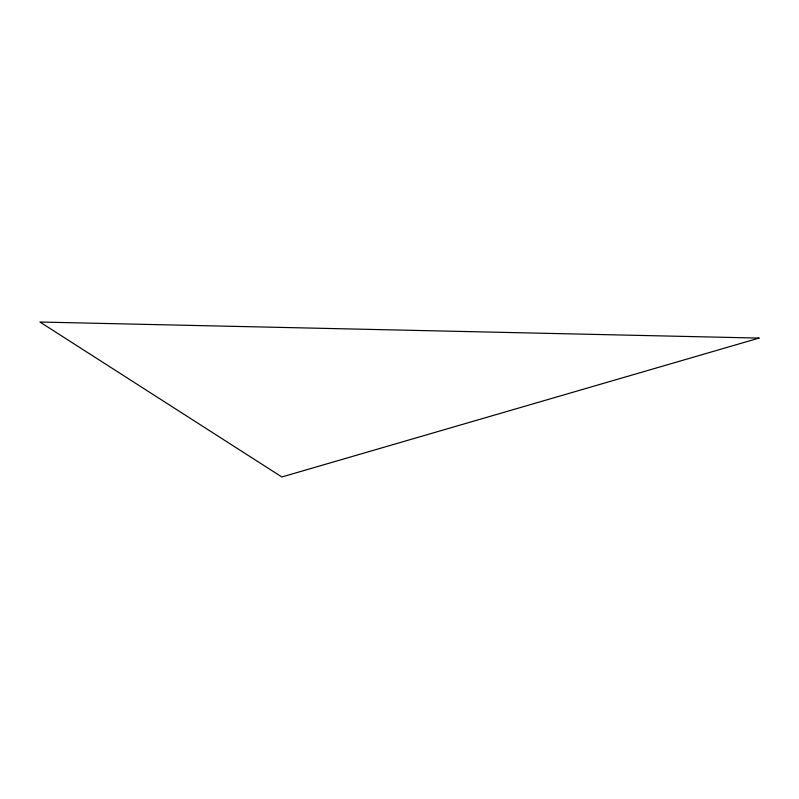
<?xml version="1.0" encoding="UTF-8"?>
<svg xmlns="http://www.w3.org/2000/svg" width="799" height="799" viewBox="0 0 799 799"><rect width="100%" height="100%" fill="white"/><g stroke="black" fill="none" stroke-linecap="round" stroke-linejoin="round"><path stroke-width="1.2" d="M759.05 338.087L281.847 476.973L39.95 322.027L759.05 338.087"/></g></svg>
